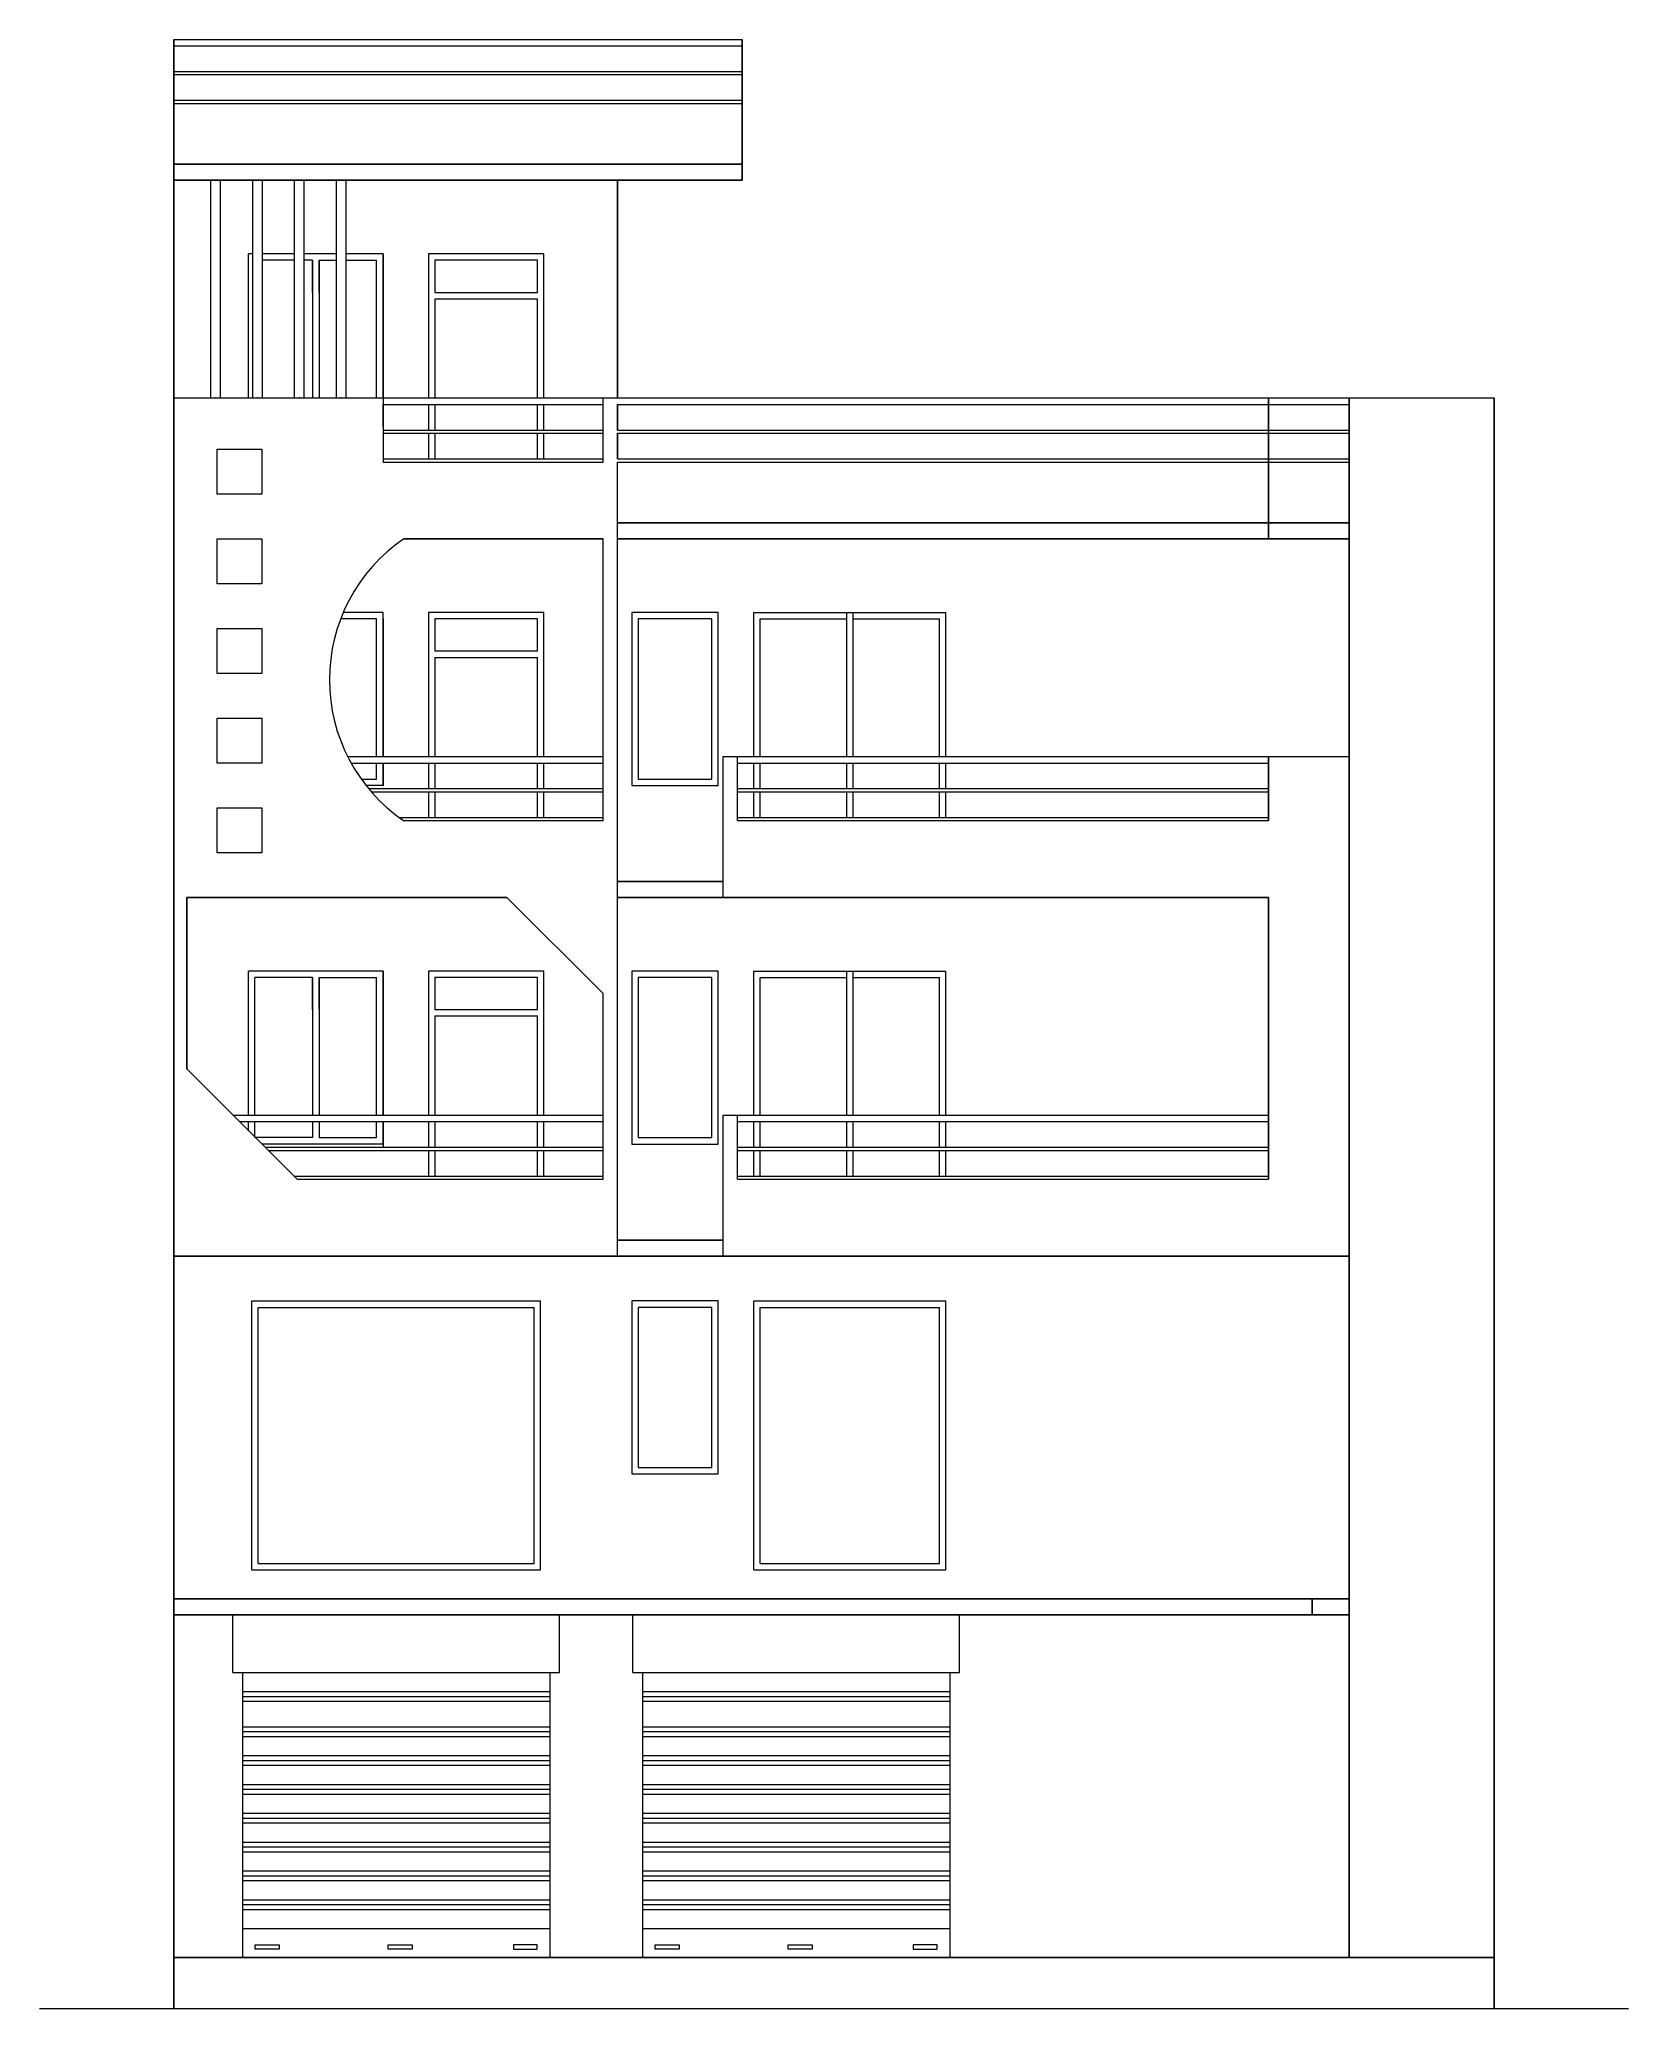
# Model space of a CAD drawing. Header units: inches. Extents: x 156589 to 157085, y -32149 to -31534.
import ezdxf

# ---------------------------------------------------------------- set-up
doc = ezdxf.new("R2010")
doc.units = ezdxf.units.IN
doc.header["$LTSCALE"] = 5
doc.header["$MEASUREMENT"] = 0
for name, color, linetype, lineweight in [('A-WALL', 7, 'Continuous', 9), ('Railing', 43, 'Continuous', 18), ('win', 5, 'Continuous', 18)]:
    doc.layers.add(name, color=color, linetype=linetype, lineweight=lineweight)
doc.layers.add('WALL', color=7, linetype='Continuous')

msp = doc.modelspace()

# ---------------------------------------------------------------- linework, layer by layer
at = {"layer": 'A-WALL', "ltscale": 5}
for p, q in [((156642.48, -31645.86, -72.71), (156642.48, -31577.86, -72.71)), ((156645.48, -31645.86, -72.71), (156645.48, -31577.86, -72.71)), ((156655.55, -31645.86, -72.71), (156655.55, -31577.86, -72.71)), ((156658.55, -31645.86, -72.71), (156658.55, -31577.86, -72.71)), ((156668.61, -31645.86, -72.71), (156668.61, -31577.86, -72.71)), ((156671.61, -31645.86, -72.71), (156671.61, -31577.86, -72.71)), ((156681.68, -31645.86, -72.71), (156681.68, -31577.86, -72.71)), ((156684.68, -31645.86, -72.71), (156684.68, -31577.86, -72.71)), ((156630.92, -31645.86, -72.71), (156696.25, -31645.86, -72.71)), ((156696.25, -31645.86, -72.71), (156696.25, -31665.86, -72.71)), ((156764.96, -31665.86, -72.71), (156764.96, -31645.86, -72.71)), ((156769.46, -31913.86, -72.71), (156769.46, -31665.86, -72.71)), ((156764.96, -31777.86, -72.71), (156764.96, -31689.86, -72.71)), ((156802.46, -31801.86, -72.71), (156802.46, -31757.86, -72.71)), ((156806.96, -31777.86, -72.71), (156806.96, -31757.86, -72.71)), ((156764.96, -31831.86, -72.71), (156734.96, -31801.86, -72.71)), ((156764.96, -31889.86, -72.71), (156764.96, -31831.86, -72.71)), ((156634.92, -31855.36, -72.71), (156669.42, -31889.86, -72.71)), ((156802.46, -31913.86, -72.71), (156802.46, -31869.86, -72.71)), ((156806.96, -31889.86, -72.71), (156806.96, -31869.86, -72.71)), ((156588.92, -32148.86, -72.71), (157085.27, -32148.86, -72.71))]:
    msp.add_line(p, q, dxfattribs=at)
at = {"layer": 'A-WALL', "color": 1, "ltscale": 5}
for p, q in [((156649.35, -32043.86, -72.71), (156649.35, -32025.86, -72.71)), ((156751.35, -32043.86, -72.71), (156751.35, -32025.86, -72.71)), ((156774.24, -32043.86, -72.71), (156774.24, -32025.86, -72.71)), ((156876.24, -32043.86, -72.71), (156876.24, -32025.86, -72.71)), ((156649.35, -32043.86, -72.71), (156751.35, -32043.86, -72.71)), ((156652.35, -32043.86, -72.71), (156652.35, -32132.86, -72.71)), ((156652.35, -32043.86, -72.71), (156652.35, -32132.86, -72.71)), ((156748.35, -32043.86, -72.71), (156748.35, -32132.86, -72.71)), ((156748.35, -32043.86, -72.71), (156748.35, -32132.86, -72.71)), ((156774.24, -32043.86, -72.71), (156876.24, -32043.86, -72.71)), ((156777.24, -32043.86, -72.71), (156777.24, -32132.86, -72.71)), ((156777.24, -32043.86, -72.71), (156777.24, -32132.86, -72.71)), ((156873.24, -32043.86, -72.71), (156873.24, -32132.86, -72.71)), ((156873.24, -32043.86, -72.71), (156873.24, -32132.86, -72.71)), ((156652.35, -32049.86, -72.71), (156748.35, -32049.86, -72.71)), ((156652.35, -32051.36, -72.71), (156748.35, -32051.36, -72.71)), ((156652.35, -32052.86, -72.71), (156748.35, -32052.86, -72.71)), ((156777.24, -32049.86, -72.71), (156873.24, -32049.86, -72.71)), ((156777.24, -32051.36, -72.71), (156873.24, -32051.36, -72.71)), ((156777.24, -32052.86, -72.71), (156873.24, -32052.86, -72.71)), ((156652.35, -32060.86, -72.71), (156748.35, -32060.86, -72.71)), ((156652.35, -32062.36, -72.71), (156748.35, -32062.36, -72.71)), ((156652.35, -32063.86, -72.71), (156748.35, -32063.86, -72.71)), ((156777.24, -32060.86, -72.71), (156873.24, -32060.86, -72.71)), ((156777.24, -32062.36, -72.71), (156873.24, -32062.36, -72.71)), ((156777.24, -32063.86, -72.71), (156873.24, -32063.86, -72.71)), ((156652.35, -32069.86, -72.71), (156748.35, -32069.86, -72.71)), ((156652.35, -32071.36, -72.71), (156748.35, -32071.36, -72.71)), ((156777.24, -32069.86, -72.71), (156873.24, -32069.86, -72.71)), ((156777.24, -32071.36, -72.71), (156873.24, -32071.36, -72.71)), ((156652.35, -32072.86, -72.71), (156748.35, -32072.86, -72.71)), ((156777.24, -32072.86, -72.71), (156873.24, -32072.86, -72.71)), ((156652.35, -32078.86, -72.71), (156748.35, -32078.86, -72.71)), ((156652.35, -32080.36, -72.71), (156748.35, -32080.36, -72.71)), ((156652.35, -32081.86, -72.71), (156748.35, -32081.86, -72.71)), ((156777.24, -32078.86, -72.71), (156873.24, -32078.86, -72.71)), ((156777.24, -32080.36, -72.71), (156873.24, -32080.36, -72.71)), ((156777.24, -32081.86, -72.71), (156873.24, -32081.86, -72.71)), ((156652.35, -32087.86, -72.71), (156748.35, -32087.86, -72.71)), ((156652.35, -32089.36, -72.71), (156748.35, -32089.36, -72.71)), ((156777.24, -32087.86, -72.71), (156873.24, -32087.86, -72.71)), ((156777.24, -32089.36, -72.71), (156873.24, -32089.36, -72.71)), ((156652.35, -32090.86, -72.71), (156748.35, -32090.86, -72.71)), ((156777.24, -32090.86, -72.71), (156873.24, -32090.86, -72.71)), ((156652.35, -32096.86, -72.71), (156748.35, -32096.86, -72.71)), ((156652.35, -32098.36, -72.71), (156748.35, -32098.36, -72.71)), ((156652.35, -32099.86, -72.71), (156748.35, -32099.86, -72.71)), ((156777.24, -32096.86, -72.71), (156873.24, -32096.86, -72.71)), ((156777.24, -32098.36, -72.71), (156873.24, -32098.36, -72.71)), ((156777.24, -32099.86, -72.71), (156873.24, -32099.86, -72.71)), ((156652.35, -32105.86, -72.71), (156748.35, -32105.86, -72.71)), ((156652.35, -32107.36, -72.71), (156748.35, -32107.36, -72.71)), ((156652.35, -32108.86, -72.71), (156748.35, -32108.86, -72.71)), ((156777.24, -32105.86, -72.71), (156873.24, -32105.86, -72.71)), ((156777.24, -32107.36, -72.71), (156873.24, -32107.36, -72.71)), ((156777.24, -32108.86, -72.71), (156873.24, -32108.86, -72.71)), ((156652.35, -32114.86, -72.71), (156748.35, -32114.86, -72.71)), ((156777.24, -32114.86, -72.71), (156873.24, -32114.86, -72.71)), ((156652.35, -32116.36, -72.71), (156748.35, -32116.36, -72.71)), ((156652.35, -32117.86, -72.71), (156748.35, -32117.86, -72.71)), ((156777.24, -32116.36, -72.71), (156873.24, -32116.36, -72.71)), ((156777.24, -32117.86, -72.71), (156873.24, -32117.86, -72.71)), ((156652.35, -32123.86, -72.71), (156748.35, -32123.86, -72.71)), ((156777.24, -32123.86, -72.71), (156873.24, -32123.86, -72.71))]:
    msp.add_line(p, q, dxfattribs=at)
at = {"layer": 'A-WALL', "ltscale": 5, "elevation": -72.71}
for points in [[(156644.42, -31661.86), (156658.42, -31661.86), (156658.42, -31675.86), (156644.42, -31675.86)], [(156644.42, -31689.86), (156658.42, -31689.86), (156658.42, -31703.86), (156644.42, -31703.86)], [(156644.42, -31717.86), (156658.42, -31717.86), (156658.42, -31731.86), (156644.42, -31731.86)], [(156644.42, -31745.86), (156658.42, -31745.86), (156658.42, -31759.86), (156644.42, -31759.86)], [(156644.42, -31773.86), (156658.42, -31773.86), (156658.42, -31787.86), (156644.42, -31787.86)]]:
    msp.add_lwpolyline(points, close=True, dxfattribs=at)
at = {"layer": 'A-WALL', "color": 1, "ltscale": 5, "elevation": -72.71}
for points in [[(156656.35, -32128.94), (156663.84, -32128.94), (156663.84, -32130.27), (156656.35, -32130.27)], [(156697.9, -32128.94), (156705.38, -32128.94), (156705.38, -32130.27), (156697.9, -32130.27)], [(156744.43, -32128.94), (156736.95, -32128.94), (156736.95, -32130.27), (156744.43, -32130.27)], [(156781.24, -32128.94), (156788.73, -32128.94), (156788.73, -32130.27), (156781.24, -32130.27)], [(156822.79, -32128.94), (156830.27, -32128.94), (156830.27, -32130.27), (156822.79, -32130.27)], [(156869.32, -32128.94), (156861.84, -32128.94), (156861.84, -32130.27), (156869.32, -32130.27)]]:
    msp.add_lwpolyline(points, close=True, dxfattribs=at)
at = {"layer": 'A-WALL', "ltscale": 5}
msp.add_arc((156732.79, -31733.86, -72.71), 53.29, 124.34032, 235.65968, dxfattribs=at)
at = {"layer": 'A-WALL'}
for p in [(156643.98, -31645.86, -72.71), (156657.05, -31645.86, -72.71), (156670.11, -31645.86, -72.71), (156683.18, -31645.86, -72.71)]:
    msp.add_point(p, dxfattribs=at)
at = {"layer": 'Railing', "color": 30}
for p, q in [((156630.92, -31533.86, -72.71), (156808.46, -31533.86, -72.71)), ((156630.92, -31535.86, -72.71), (156808.46, -31535.86, -72.71)), ((156630.92, -31543.86, -72.71), (156808.46, -31543.86, -72.71)), ((156630.92, -31544.86, -72.71), (156808.46, -31544.86, -72.71)), ((156630.92, -31552.86, -72.71), (156808.46, -31552.86, -72.71)), ((156630.92, -31553.86, -72.71), (156808.46, -31553.86, -72.71)), ((156630.92, -31645.86, -72.71), (157043.27, -31645.86, -72.71)), ((156696.25, -31647.86, -72.71), (156764.96, -31647.86, -72.71)), ((156769.46, -31647.86, -72.71), (156998.03, -31647.86, -72.71)), ((156696.25, -31655.86, -72.71), (156764.96, -31655.86, -72.71)), ((156696.25, -31656.86, -72.71), (156764.96, -31656.86, -72.71)), ((156769.46, -31655.86, -72.71), (156998.03, -31655.86, -72.71)), ((156769.46, -31656.86, -72.71), (156998.03, -31656.86, -72.71)), ((156696.25, -31664.86, -72.71), (156764.96, -31664.86, -72.71)), ((156696.25, -31665.86, -72.71), (156764.96, -31665.86, -72.71)), ((156769.46, -31664.86, -72.71), (156998.03, -31664.86, -72.71)), ((156769.46, -31665.86, -72.71), (156998.03, -31665.86, -72.71)), ((156685.21, -31757.86, -72.71), (156764.96, -31757.86, -72.71)), ((156802.46, -31757.86, -72.71), (156998.03, -31757.86, -72.71)), ((156686.27, -31759.86, -72.71), (156764.96, -31759.86, -72.71)), ((156806.96, -31759.86, -72.71), (156972.83, -31759.86, -72.71)), ((156691.75, -31767.86, -72.71), (156764.96, -31767.86, -72.71)), ((156692.6, -31768.86, -72.71), (156764.96, -31768.86, -72.71)), ((156806.96, -31767.86, -72.71), (156972.83, -31767.86, -72.71)), ((156806.96, -31768.86, -72.71), (156972.83, -31768.86, -72.71)), ((156701.31, -31776.86, -72.71), (156764.96, -31776.86, -72.71)), ((156806.96, -31776.86, -72.71), (156972.83, -31776.86, -72.71)), ((156702.73, -31777.86, -72.71), (156764.96, -31777.86, -72.71)), ((156806.96, -31777.86, -72.71), (156972.83, -31777.86, -72.71)), ((156649.42, -31869.86, -72.71), (156764.96, -31869.86, -72.71)), ((156651.42, -31871.86, -72.71), (156764.96, -31871.86, -72.71)), ((156802.46, -31869.86, -72.71), (156972.83, -31869.86, -72.71)), ((156806.96, -31871.86, -72.71), (156972.83, -31871.86, -72.71)), ((156659.42, -31879.86, -72.71), (156764.96, -31879.86, -72.71)), ((156660.42, -31880.86, -72.71), (156764.96, -31880.86, -72.71)), ((156806.96, -31879.86, -72.71), (156972.83, -31879.86, -72.71)), ((156806.96, -31880.86, -72.71), (156972.83, -31880.86, -72.71)), ((156668.42, -31888.86, -72.71), (156764.96, -31888.86, -72.71)), ((156669.42, -31889.86, -72.71), (156764.96, -31889.86, -72.71)), ((156806.96, -31888.86, -72.71), (156972.83, -31888.86, -72.71)), ((156806.96, -31889.86, -72.71), (156972.83, -31889.86, -72.71))]:
    msp.add_line(p, q, dxfattribs=at)
at = {"layer": 'WALL', "color": 2, "linetype": 'ByBlock', "ltscale": 5}
for p, q in [((156630.92, -31533.86, -72.71), (156630.92, -31577.86, -72.71)), ((156808.46, -31533.86, -72.71), (156808.46, -31572.86, -72.71)), ((156630.92, -31572.86, -72.71), (156808.46, -31572.86, -72.71)), ((156808.46, -31577.86, -72.71), (156808.46, -31572.86, -72.71)), ((156630.92, -31577.86, -72.71), (156808.46, -31577.86, -72.71)), ((156630.92, -31684.86, -72.71), (156630.92, -31577.86, -72.71)), ((156769.46, -31645.86, -72.71), (156769.46, -31577.86, -72.71)), ((156769.46, -31655.86, -72.71), (156769.46, -31647.86, -72.71)), ((156972.83, -31645.86, -72.71), (156972.83, -31684.86, -72.71)), ((156998.03, -31684.86, -72.71), (156998.03, -31645.86, -72.71)), ((157043.27, -31645.86, -72.71), (157043.27, -31684.86, -72.71)), ((156769.46, -31664.86, -72.71), (156769.46, -31656.86, -72.71)), ((156630.92, -31796.86, -72.71), (156630.92, -31684.86, -72.71)), ((156702.73, -31689.86, -72.71), (156764.96, -31689.86, -72.71)), ((156769.46, -31684.86, -72.71), (156998.03, -31684.86, -72.71)), ((156769.46, -31689.86, -72.71), (156998.03, -31689.86, -72.71)), ((156972.83, -31689.86, -72.71), (156972.83, -31684.86, -72.71)), ((156998.03, -31684.86, -72.71), (156998.03, -32020.86, -72.71)), ((157043.27, -31684.86, -72.71), (157043.27, -31796.86, -72.71)), ((156972.83, -31757.86, -72.71), (156972.83, -31777.86, -72.71)), ((156630.92, -31908.86, -72.71), (156630.92, -31796.86, -72.71)), ((156769.46, -31796.86, -72.71), (156802.46, -31796.86, -72.71)), ((157043.27, -31796.86, -72.71), (157043.27, -31908.86, -72.71)), ((156634.92, -31801.86, -72.71), (156734.96, -31801.86, -72.71)), ((156634.92, -31855.36, -72.71), (156634.92, -31801.86, -72.71)), ((156769.46, -31801.86, -72.71), (156972.83, -31801.86, -72.71)), ((156972.83, -31801.86, -72.71), (156972.83, -31889.86, -72.71)), ((156630.92, -31908.86, -72.71), (156630.92, -31869.86, -72.71)), ((156630.92, -32020.86, -72.71), (156630.92, -31908.86, -72.71)), ((156769.46, -31908.86, -72.71), (156802.46, -31908.86, -72.71)), ((157043.27, -31908.86, -72.71), (157043.27, -32020.86, -72.71)), ((156630.92, -31913.86, -72.71), (156998.03, -31913.86, -72.71)), ((156630.92, -32020.86, -72.71), (156998.03, -32020.86, -72.71)), ((156630.92, -32148.86, -72.71), (156630.92, -32020.86, -72.71)), ((156986.4, -32020.86, -72.71), (156986.4, -32025.86, -72.71)), ((156998.03, -32020.86, -72.71), (156998.03, -32132.86, -72.71)), ((157043.27, -32020.86, -72.71), (157043.27, -32148.86, -72.71)), ((156630.92, -32025.86, -72.71), (156998.03, -32025.86, -72.71)), ((156630.92, -32132.86, -72.71), (157043.27, -32132.86, -72.71))]:
    msp.add_line(p, q, dxfattribs=at)
at = {"layer": 'win'}
for p, q in [((156655.55, -31600.86, -72.71), (156654.25, -31600.86, -72.71)), ((156654.25, -31645.86, -72.71), (156654.25, -31600.86, -72.71)), ((156668.61, -31600.86, -72.71), (156658.55, -31600.86, -72.71)), ((156668.61, -31602.86, -72.71), (156658.55, -31602.86, -72.71)), ((156681.68, -31600.86, -72.71), (156671.61, -31600.86, -72.71)), ((156674.25, -31602.86, -72.71), (156671.61, -31602.86, -72.71)), ((156674.25, -31612.86, -72.71), (156674.25, -31602.86, -72.71)), ((156674.25, -31602.86, -72.71), (156674.25, -31645.86, -72.71)), ((156676.25, -31602.86, -72.71), (156681.68, -31602.86, -72.71)), ((156676.25, -31612.86, -72.71), (156676.25, -31602.86, -72.71)), ((156676.25, -31602.86, -72.71), (156676.25, -31645.86, -72.71)), ((156696.25, -31600.86, -72.71), (156684.68, -31600.86, -72.71)), ((156684.68, -31602.86, -72.71), (156694.25, -31602.86, -72.71)), ((156694.25, -31645.86, -72.71), (156694.25, -31602.86, -72.71)), ((156696.25, -31645.86, -72.71), (156696.25, -31600.86, -72.71)), ((156696.25, -31600.86, -72.71), (156696.25, -31645.86, -72.71)), ((156746.46, -31600.86, -72.71), (156710.46, -31600.86, -72.71)), ((156710.46, -31600.86, -72.71), (156710.46, -31645.86, -72.71)), ((156744.46, -31602.86, -72.71), (156712.46, -31602.86, -72.71)), ((156712.46, -31602.86, -72.71), (156712.46, -31612.86, -72.71)), ((156744.46, -31612.86, -72.71), (156744.46, -31602.86, -72.71)), ((156746.46, -31645.86, -72.71), (156746.46, -31600.86, -72.71)), ((156712.46, -31612.86, -72.71), (156744.46, -31612.86, -72.71)), ((156712.46, -31614.86, -72.71), (156712.46, -31645.86, -72.71)), ((156712.46, -31614.86, -72.71), (156744.46, -31614.86, -72.71)), ((156744.46, -31645.86, -72.71), (156744.46, -31614.86, -72.71)), ((156696.25, -31654.86, -72.71), (156696.25, -31647.86, -72.71)), ((156696.25, -31647.86, -72.71), (156696.25, -31655.86, -72.71)), ((156710.46, -31647.86, -72.71), (156710.46, -31655.86, -72.71)), ((156712.46, -31647.86, -72.71), (156712.46, -31655.86, -72.71)), ((156744.46, -31655.86, -72.71), (156744.46, -31647.86, -72.71)), ((156746.46, -31655.86, -72.71), (156746.46, -31647.86, -72.71)), ((156710.46, -31656.86, -72.71), (156710.46, -31664.86, -72.71)), ((156712.46, -31656.86, -72.71), (156712.46, -31664.86, -72.71)), ((156744.46, -31664.86, -72.71), (156744.46, -31656.86, -72.71)), ((156746.46, -31664.86, -72.71), (156746.46, -31656.86, -72.71)), ((156694.25, -31714.86, -72.71), (156683, -31714.86, -72.71)), ((156696.25, -31712.86, -72.71), (156683.81, -31712.86, -72.71)), ((156694.25, -31757.86, -72.71), (156694.25, -31714.86, -72.71)), ((156696.25, -31757.86, -72.71), (156696.25, -31712.86, -72.71)), ((156696.25, -31714.86, -72.71), (156696.25, -31757.86, -72.71)), ((156746.46, -31712.86, -72.71), (156710.46, -31712.86, -72.71)), ((156710.46, -31712.86, -72.71), (156710.46, -31757.86, -72.71)), ((156744.46, -31714.86, -72.71), (156712.46, -31714.86, -72.71)), ((156712.46, -31714.86, -72.71), (156712.46, -31724.86, -72.71)), ((156744.46, -31724.86, -72.71), (156744.46, -31714.86, -72.71)), ((156746.46, -31757.86, -72.71), (156746.46, -31712.86, -72.71)), ((156812.02, -31712.86, -72.71), (156872.02, -31712.86, -72.71)), ((156812.02, -31757.86, -72.71), (156812.02, -31712.86, -72.71)), ((156814.02, -31714.86, -72.71), (156841.02, -31714.86, -109.07)), ((156814.02, -31757.86, -72.71), (156814.02, -31714.86, -72.71)), ((156841.02, -31712.86, -109.07), (156841.02, -31757.86, -109.07)), ((156843.02, -31712.86, -109.07), (156843.02, -31757.86, -109.07)), ((156843.02, -31714.86, -109.07), (156870.02, -31714.86, -72.71)), ((156870.02, -31757.86, -72.71), (156870.02, -31714.86, -72.71)), ((156872.02, -31757.86, -72.71), (156872.02, -31712.86, -72.71)), ((156712.46, -31724.86, -72.71), (156744.46, -31724.86, -72.71)), ((156712.46, -31726.86, -72.71), (156712.46, -31757.86, -72.71)), ((156712.46, -31726.86, -72.71), (156744.46, -31726.86, -72.71)), ((156744.46, -31757.86, -72.71), (156744.46, -31726.86, -72.71)), ((156694.25, -31764.86, -72.71), (156694.25, -31759.86, -72.71)), ((156696.25, -31766.86, -72.71), (156696.25, -31759.86, -72.71)), ((156696.25, -31759.86, -72.71), (156696.25, -31766.86, -72.71)), ((156710.46, -31759.86, -72.71), (156710.46, -31767.86, -72.71)), ((156712.46, -31759.86, -72.71), (156712.46, -31767.86, -72.71)), ((156744.46, -31767.86, -72.71), (156744.46, -31759.86, -72.71)), ((156746.46, -31767.86, -72.71), (156746.46, -31759.86, -72.71)), ((156812.02, -31767.86, -72.71), (156812.02, -31759.86, -72.71)), ((156814.02, -31767.86, -72.71), (156814.02, -31759.86, -72.71)), ((156841.02, -31759.86, -109.07), (156841.02, -31767.86, -109.07)), ((156843.02, -31759.86, -109.07), (156843.02, -31767.86, -109.07)), ((156870.02, -31767.86, -72.71), (156870.02, -31759.86, -72.71)), ((156872.02, -31767.86, -72.71), (156872.02, -31759.86, -72.71)), ((156689.44, -31764.86, -72.71), (156694.25, -31764.86, -72.71)), ((156696.25, -31766.86, -72.71), (156690.95, -31766.86, -72.71)), ((156710.46, -31768.86, -72.71), (156710.46, -31776.86, -72.71)), ((156712.46, -31768.86, -72.71), (156712.46, -31776.86, -72.71)), ((156744.46, -31776.86, -72.71), (156744.46, -31768.86, -72.71)), ((156746.46, -31776.86, -72.71), (156746.46, -31768.86, -72.71)), ((156812.02, -31776.86, -72.71), (156812.02, -31768.86, -72.71)), ((156814.02, -31776.86, -72.71), (156814.02, -31768.86, -72.71)), ((156841.02, -31768.86, -109.07), (156841.02, -31776.86, -109.07)), ((156843.02, -31768.86, -109.07), (156843.02, -31776.86, -109.07)), ((156870.02, -31776.86, -72.71), (156870.02, -31768.86, -72.71)), ((156872.02, -31776.86, -72.71), (156872.02, -31768.86, -72.71)), ((156696.25, -31824.86, -72.71), (156654.25, -31824.86, -72.71)), ((156654.25, -31869.86, -72.71), (156654.25, -31824.86, -72.71)), ((156696.25, -31869.86, -72.71), (156696.25, -31824.86, -72.71)), ((156696.25, -31824.86, -72.71), (156696.25, -31869.86, -72.71)), ((156746.46, -31824.86, -72.71), (156710.46, -31824.86, -72.71)), ((156710.46, -31824.86, -72.71), (156710.46, -31869.86, -72.71)), ((156746.46, -31869.86, -72.71), (156746.46, -31824.86, -72.71)), ((156812.02, -31824.86, -72.71), (156872.02, -31824.86, -72.71)), ((156812.02, -31869.86, -72.71), (156812.02, -31824.86, -72.71)), ((156841.02, -31824.86, -109.07), (156841.02, -31869.86, -109.07)), ((156843.02, -31824.86, -109.07), (156843.02, -31869.86, -109.07)), ((156872.02, -31869.86, -72.71), (156872.02, -31824.86, -72.71)), ((156674.25, -31826.86, -72.71), (156656.25, -31826.86, -72.71)), ((156656.25, -31869.86, -72.71), (156656.25, -31826.86, -72.71)), ((156674.25, -31836.86, -72.71), (156674.25, -31826.86, -72.71)), ((156674.25, -31826.86, -72.71), (156674.25, -31869.86, -72.71)), ((156676.25, -31826.86, -72.71), (156694.25, -31826.86, -72.71)), ((156676.25, -31836.86, -72.71), (156676.25, -31826.86, -72.71)), ((156676.25, -31826.86, -72.71), (156676.25, -31869.86, -72.71)), ((156694.25, -31869.86, -72.71), (156694.25, -31826.86, -72.71)), ((156744.46, -31826.86, -72.71), (156712.46, -31826.86, -72.71)), ((156712.46, -31826.86, -72.71), (156712.46, -31836.86, -72.71)), ((156744.46, -31836.86, -72.71), (156744.46, -31826.86, -72.71)), ((156814.02, -31826.86, -72.71), (156841.02, -31826.86, -109.07)), ((156814.02, -31869.86, -72.71), (156814.02, -31826.86, -72.71)), ((156843.02, -31826.86, -109.07), (156870.02, -31826.86, -72.71)), ((156870.02, -31869.86, -72.71), (156870.02, -31826.86, -72.71)), ((156712.46, -31836.86, -72.71), (156744.46, -31836.86, -72.71)), ((156712.46, -31838.86, -72.71), (156712.46, -31869.86, -72.71)), ((156712.46, -31838.86, -72.71), (156744.46, -31838.86, -72.71)), ((156744.46, -31869.86, -72.71), (156744.46, -31838.86, -72.71)), ((156654.25, -31874.69, -72.71), (156654.25, -31871.86, -72.71)), ((156656.25, -31876.86, -72.71), (156656.25, -31871.86, -72.71)), ((156674.25, -31871.86, -72.71), (156674.25, -31876.86, -72.71)), ((156676.25, -31871.86, -72.71), (156676.25, -31876.86, -72.71)), ((156694.25, -31876.86, -72.71), (156694.25, -31871.86, -72.71)), ((156696.25, -31878.86, -72.71), (156696.25, -31871.86, -72.71)), ((156696.25, -31871.86, -72.71), (156696.25, -31879.86, -72.71)), ((156710.46, -31871.86, -72.71), (156710.46, -31879.86, -72.71)), ((156712.46, -31871.86, -72.71), (156712.46, -31879.86, -72.71)), ((156744.46, -31879.86, -72.71), (156744.46, -31871.86, -72.71)), ((156746.46, -31879.86, -72.71), (156746.46, -31871.86, -72.71)), ((156812.02, -31879.86, -72.71), (156812.02, -31871.86, -72.71)), ((156814.02, -31879.86, -72.71), (156814.02, -31871.86, -72.71)), ((156841.02, -31871.86, -109.07), (156841.02, -31879.86, -109.07)), ((156843.02, -31871.86, -109.07), (156843.02, -31879.86, -109.07)), ((156870.02, -31879.86, -72.71), (156870.02, -31871.86, -72.71)), ((156872.02, -31879.86, -72.71), (156872.02, -31871.86, -72.71)), ((156674.25, -31876.86, -72.71), (156656.25, -31876.86, -72.71)), ((156696.25, -31878.86, -72.71), (156658.42, -31878.86, -72.71)), ((156676.25, -31876.86, -72.71), (156694.25, -31876.86, -72.71)), ((156710.46, -31880.86, -72.71), (156710.46, -31888.86, -72.71)), ((156712.46, -31880.86, -72.71), (156712.46, -31888.86, -72.71)), ((156744.46, -31888.86, -72.71), (156744.46, -31880.86, -72.71)), ((156746.46, -31888.86, -72.71), (156746.46, -31880.86, -72.71)), ((156812.02, -31888.86, -72.71), (156812.02, -31880.86, -72.71)), ((156814.02, -31888.86, -72.71), (156814.02, -31880.86, -72.71)), ((156841.02, -31880.86, -109.07), (156841.02, -31888.86, -109.07)), ((156843.02, -31880.86, -109.07), (156843.02, -31888.86, -109.07)), ((156870.02, -31888.86, -72.71), (156870.02, -31880.86, -72.71)), ((156872.02, -31888.86, -72.71), (156872.02, -31880.86, -72.71)), ((156655.25, -31927.86, -72.71), (156745.46, -31927.86, -72.71)), ((156655.25, -32011.86, -72.71), (156655.25, -31927.86, -72.71)), ((156657.25, -31929.86, -72.71), (156743.46, -31929.86, -72.71)), ((156657.25, -32009.86, -72.71), (156657.25, -31929.86, -72.71)), ((156743.46, -32009.86, -72.71), (156743.46, -31929.86, -72.71)), ((156745.46, -32011.86, -72.71), (156745.46, -31927.86, -72.71)), ((156812.02, -31927.86, -72.71), (156872.02, -31927.86, -72.71)), ((156812.02, -32011.86, -72.71), (156812.02, -31927.86, -72.71)), ((156814.02, -31929.86, -72.71), (156870.02, -31929.86, -72.71)), ((156814.02, -32009.86, -72.71), (156814.02, -31929.86, -72.71)), ((156870.02, -32009.86, -72.71), (156870.02, -31929.86, -72.71)), ((156872.02, -32011.86, -72.71), (156872.02, -31927.86, -72.71)), ((156657.25, -32009.86, -72.71), (156743.46, -32009.86, -72.71)), ((156814.02, -32009.86, -72.71), (156870.02, -32009.86, -72.71)), ((156655.25, -32011.86, -72.71), (156745.46, -32011.86, -72.71)), ((156812.02, -32011.86, -72.71), (156872.02, -32011.86, -72.71))]:
    msp.add_line(p, q, dxfattribs=at)
at = {"layer": 'win', "elevation": -72.71}
for points in [[(156800.96, -31766.86), (156800.96, -31712.86), (156773.96, -31712.86), (156773.96, -31766.86), (156800.96, -31766.86)], [(156798.96, -31764.86), (156798.96, -31714.86), (156775.96, -31714.86), (156775.96, -31764.86), (156798.96, -31764.86)], [(156800.96, -31878.86), (156800.96, -31824.86), (156773.96, -31824.86), (156773.96, -31878.86), (156800.96, -31878.86)], [(156798.96, -31876.86), (156798.96, -31826.86), (156775.96, -31826.86), (156775.96, -31876.86), (156798.96, -31876.86)], [(156800.96, -31981.86), (156800.96, -31927.86), (156773.96, -31927.86), (156773.96, -31981.86), (156800.96, -31981.86)], [(156798.96, -31979.86), (156798.96, -31929.86), (156775.96, -31929.86), (156775.96, -31979.86), (156798.96, -31979.86)]]:
    msp.add_lwpolyline(points, dxfattribs=at)

doc.saveas('drawing.dxf')
